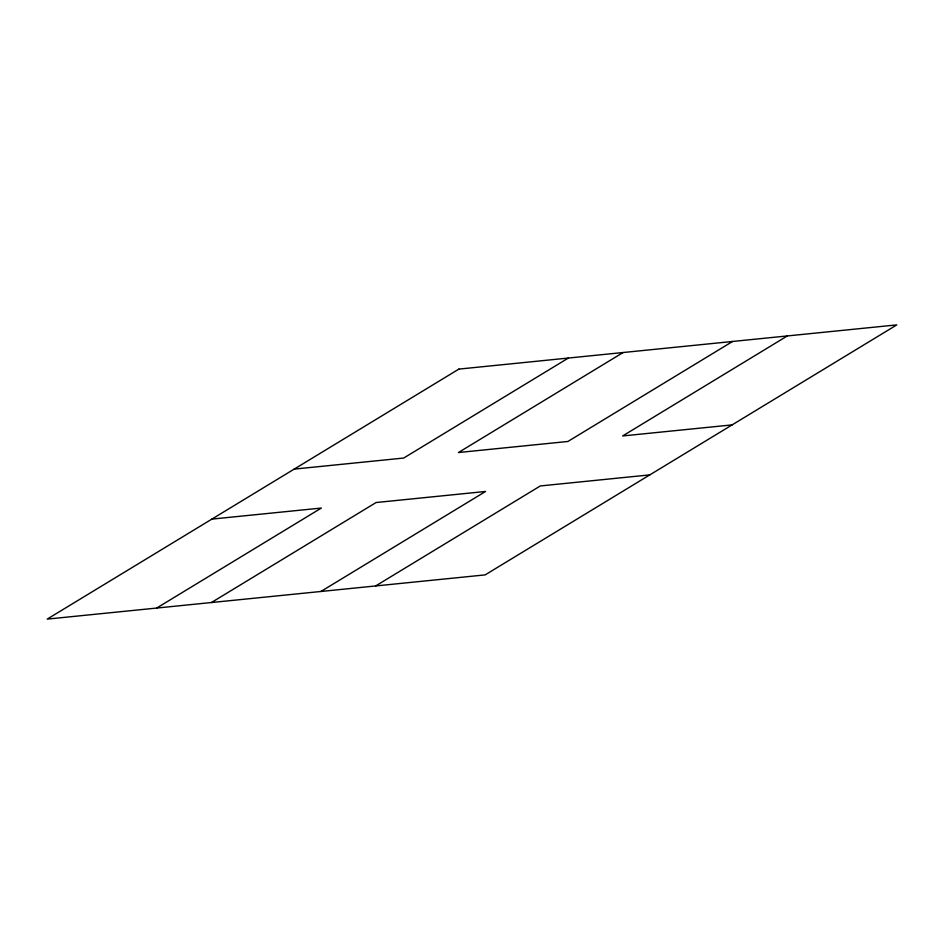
<?xml version="1.0" encoding="UTF-8"?>
<svg xmlns="http://www.w3.org/2000/svg" width="944" height="944" viewBox="0 0 944 944"><rect width="100%" height="100%" fill="white"/><g stroke="black" fill="none" stroke-linecap="round" stroke-linejoin="round"><path stroke-width="1.42" d="M156.68 608.054L321.349 508.049L211.869 519.106M568.359 358.047L403.69 458.052L294.209 469.109M211.421 602.532L376.09 502.527L485.57 491.47L320.901 591.475M623.099 352.525L458.43 452.53L567.91 441.473L732.579 341.468M375.641 585.953L540.31 485.948L649.791 474.891M787.32 335.946L622.651 435.951L732.131 424.894M458.878 369.104L47.2 619.111L485.122 574.896L896.8 324.889L458.878 369.104"/></g></svg>
